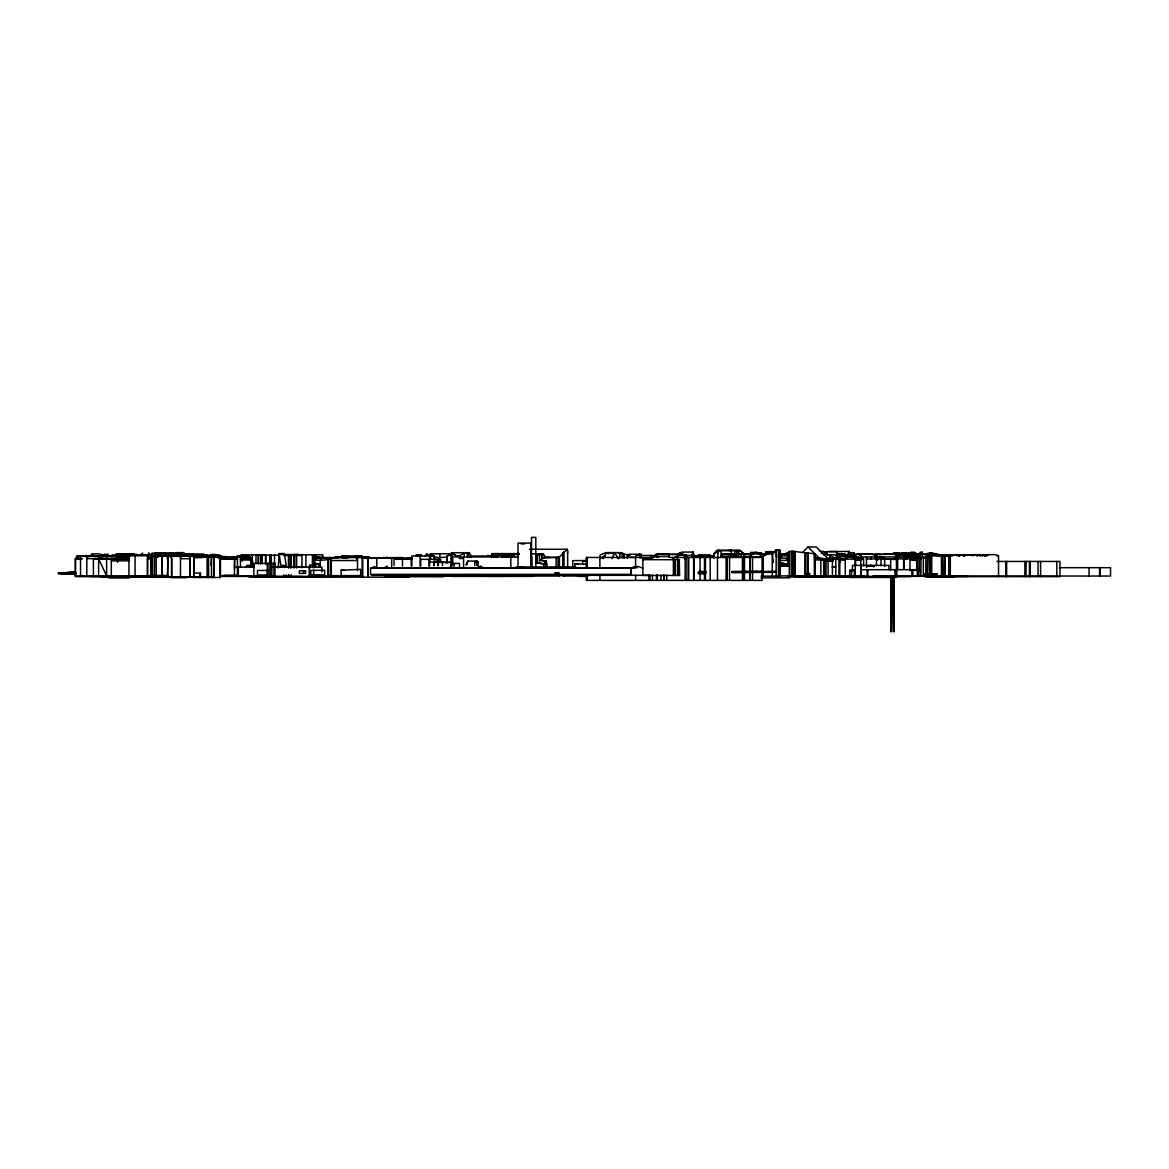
<?xml version="1.0" encoding="UTF-8"?>
<svg xmlns="http://www.w3.org/2000/svg" width="1169" height="1169" viewBox="0 0 1169 1169"><rect width="100%" height="100%" fill="white"/><g stroke="black" fill="none" stroke-linecap="round" stroke-linejoin="round"><path stroke-width="1.5" d="M855.255 565.387L855.24 576.361L855.124 570.034L849.79 570.034L849.79 576.361M892.137 577.471L890.895 631.611L891.041 577.471L891.056 631.611L891.362 579.269M902.614 553.127L905.931 553.069L893.145 553.258L899.341 552.922M713.908 558.241L713.908 553.653L717.138 550.453L740.357 550.511L744.317 554.676M226.552 556.634L210.741 556.342M451.716 566.731L451.877 563.911L454.58 563.926M211.019 565.255L211.516 556.502L220.444 557.964L220.444 577.486L193.659 577.486M440.07 553.77L439.807 557.584L433.845 557.233M176.198 555.436L181.166 555.48L180.45 558.709L189.743 558.709C187.8 555.231 194.463 554.764 194.317 556.765M567.579 552.513L567.666 551.753A8.972 7.394 28.1 0 0 567.36 549.255L529.499 549.269M180.45 577.238L180.523 555.889M357.115 557.598L357.319 556.21L362.098 556.181L362.317 576.039L312.707 575.922M362.098 556.181L361.893 557.598L361.893 556.605L359.263 556.079L341.509 556.079L344.534 556.283M879.643 554.617L882.113 554.603M330.564 575.674L360.651 575.586L360.651 569.361L341.143 570.282L344.636 570.282M107.753 556.502L108.22 554.311L104.216 554.311L102.404 556.035M540.94 560.229L543.337 553.828L530.931 553.828M329.453 558.782L329.731 557.584L331.411 557.73M309.157 567.71L309.741 565.212L313.482 565.212L314.066 567.71M312.897 567.71L313.482 565.212M168.57 555.889L168.745 555.158L160.825 555.143L160.255 555.889M466.84 564.905L467.878 561.076L475.535 561.076M158.458 556.415L159.349 553.185L170.046 553.872M169.856 553.185L169.169 555.596L170.791 553.171L173.027 553.171L171.653 554.72M877.744 560.126L878.693 556.912L879.862 556.459L885.05 559.089M789.572 576.712L789.572 551.476L789.44 576.712M107.84 556.079L108.147 554.632M450.956 566.731L451.848 563.926L450.43 566.731M207.541 555.962L207.556 555.786M147.513 555.816L147.513 575.82L147.513 558.767L147.864 557.715L151.254 557.715M506.352 557.335L506.82 555.889L502.977 556.605L505.198 557.335M656.452 557.233L657.358 554.501L679.92 554.574M567.316 549.313L563.268 552.995L563.268 567.535M81.158 559.206L76.058 559.352L76.979 556.678L80.266 556.649M278.31 567.929L279.113 553.551L284.403 553.551L283.599 555.129M192.9 556.546L207.308 556.444M450.752 566.731L451.862 563.926M168.351 556.093L167.401 558.373L168.351 556.093L170.601 556.093L171.697 558.373L171.697 577.238M120.626 556.839L121.488 554.793L129.54 554.88M147.513 558.767L151.955 558.767M165.647 556.283L166.159 555.07L174.912 555.07L176.198 556.283M842.454 554.544L837.136 554.384M655.414 555.436L656.101 553.96L668.273 553.96M417.786 556.429L418.56 554.778L421.439 554.895L421.439 556.444M921.026 554.91L922.297 552.221L920.178 552.221L918.834 554.837M415.667 556.444L416.456 554.778L421.439 554.895M848.08 555.056L849.264 552.659L853.852 552.659L853.034 554.398L849.746 554.398M603.394 558.621L606.258 552.616M368.308 558.241L369.039 556.722L335.781 556.751L332.946 558.066M611.957 558.621L614.836 552.616L618.167 558.826M680.694 554.296L681.79 552.075L693.144 552.075L694.401 555.918M691.507 555.918L693.144 552.075M908.167 557.16L909.438 555.509L909.307 557.16L907.392 555.728L906.676 557.16L906.676 554.296M907.422 557.16L908.138 555.728M908.035 557.16L908.518 556.21M452.315 555.114L453.543 552.703L469.266 552.703L470.902 555.553M469.266 552.703L467.439 556.298L467.439 553.098L464.21 553.098L458.423 556.386M490.848 556.254L492.207 553.609L519.182 553.609M896.93 557.16L897.412 556.21L894.796 557.16L905.04 557.16L904.017 555.48L898.333 555.48L897.383 554.179L895.089 557.16M895.586 557.16L897.383 554.179M938.839 556.049L939.481 554.807L956.257 554.88M829.055 551.739L849.264 551.417L847.306 555.173L844.003 555.421M465.846 564.905L467.878 561.076M245.782 567.593L246.878 565.562L253.571 565.562M677.406 558.826L678.21 554.018L681.746 554.018M476.148 562.041L476.791 560.915L478.106 562.041L478.106 565.664M160.387 555.889L160.825 555.143M877.218 559.323L878.693 556.912M601.991 558.534L603.438 556.196L605.498 556.196M809.576 573.497L805.397 573.877L809.576 573.497L809.576 576.025M425.238 556.064L426.729 553.668L429.71 556.064L429.607 566.059M697.045 557.116L698.229 554.866L710.401 554.866L709.846 555.699M896.331 552.952L898.859 553.448L895.059 553.448L897.807 553.448M120.1 556.839L121.488 554.793M854.597 554.223L913.997 554.194L913.983 556.751L911.805 556.751L914.509 555.962L912.492 556.678M731.239 553.887L730.698 554.676L736.616 554.676L736.616 550.467L740.357 550.511M914.421 557.072L918.936 557.072M904.163 559.03L905.712 556.839L920.865 556.882L914.801 556.473M234.954 557.277L237.775 555.874L243.24 558.563L246.191 558.563L247.726 556.576L249.903 556.576L249.903 560.156M249.903 556.576L248.369 558.68L246.191 558.563L247.726 558.563L247.726 556.576M739.714 553.887L737.975 556.152L720.995 556.137L722.72 553.887L773.483 553.901M904.411 555.933L905.274 554.822L907.392 555.728M909.014 557.16L909.774 556.181M497.483 557.233L496.664 556.327L493.742 557.233L487.648 555.421L496.591 557.116M772.271 553.361L776.727 549.956L772.271 553.361L772.271 576.2M775.778 552.221L765.783 552.075L765.783 553.741L763.313 556.78L737.975 556.97L763.182 556.985M492.675 556.429L493.669 555.217L512.943 555.217M502.392 557.394L504.175 555.217L502.392 557.35M559.293 567.754L559.293 557.16L563.268 552.995M75.897 559.133L76.745 556.006L129.467 555.889M476.791 560.915L474.804 562.041L474.804 565.635M495.744 557.35L496.664 556.327M438.375 565.562L438.375 561.646L434.532 561.646L434.064 565.767L433.918 562.041M437.761 565.767L438.375 561.646M803.103 551.841L807.998 546.96L816.196 546.96L828.061 558.709L828.061 575.879M892.502 554.223L883.706 554.311L892.795 554.018M697.659 556.692C689.184 555.421 696.008 559.03 697.659 556.093M142.662 553.112L140.952 554.691L152.335 554.647M312.707 567.184L312.707 560.199L315.893 557.292L323.725 557.993M892.488 554.398L899.969 554.223M317.851 557.292L314.578 560.185L312.707 560.199M156.208 575.484L156.208 557.701L159.408 556.239M779.416 557.73L781.74 555.859L778.656 555.859M651.454 557.978L656.028 555.859L658.293 557.35M320.218 567.213L320.218 560.258L322.688 557.102C302.596 560.185 323.009 561.149 328.416 559.25L328.416 575.922M789.557 551.505L787.994 552.689L787.906 566.424M558.461 568.192L558.461 558.256L559.293 557.16M384.309 567.754L387.348 566.088M861.685 559.133L862.78 558.358L863.599 559.133L863.599 565.942M845.45 558.694L848.256 556.692L858.601 557.043L859.785 558.183M554.837 573.219L559.191 573.38L554.837 573.219L554.837 574.286M477.23 567.754L480.401 566.088L482.812 567.769M945.268 554.807L944.041 555.67L947.548 555.845L946.758 554.807L946.656 555.918M824.057 555.012L826.395 553.434L829.946 555.976L829.946 561.339M819.25 558.271L824.7 560.36L824.7 576.112M819.688 557.978L818.505 558.168L824.7 560.36M896.126 553.448L896.959 552.893M468.243 557.277L470.186 556.035L487.619 556.035M168.102 555.48L167.401 577.238M788.739 555.67L782.572 555.67L778.715 558.11L786.459 558.081L789.002 556.473M549.401 557.379L544.783 557.321L559.308 557.321L541.554 557.964L544.783 557.321M884.129 557.277L880.403 558.183L884.129 557.277L884.129 558.855M704.293 571.393L705.798 571.612L705.798 573.76L698.375 573.76L698.375 572.299L699.88 571.393L704.936 571.831L699.88 571.393M536.03 555.933L541.715 554.208L541.715 560.229M93.403 576.039L93.403 558.592L129.043 558.504M219.889 559.133L237.643 559.089L233.873 558.694M446.704 556.327L451.965 553.507L446.704 556.327L446.704 563.487M239.06 556.926L241.545 555.523L246.82 555.596L251.613 558.358L251.613 561.953M713.908 553.653L716.465 552.206M209.426 556.035L212.188 554.486L215.14 554.486L220.605 557.043M717.152 551.344L719.622 550.511L717.138 550.453M705.798 571.612L698.375 572.299M118.274 557.145L119.121 556.59M239.411 557.277L242.231 555.874L247.726 558.563M650.169 558.534L655.59 555.859M861.173 569.712L916.306 569.683L911.908 570.151L917.329 570.282L917.329 576.361M908.021 553.448L913.983 552.075L918.629 554.822M916.35 570.151L917.329 570.282M636.272 555.962L640.027 554.223L640.027 557.35L641.533 554.267L628.79 554.267L627.242 557.335L636.272 557.35L635.863 555.962L639.648 554.223L639.648 557.774M519.343 567.842L522.002 566.614L524.676 567.842M750.016 554.822L755.32 552.411L760.288 554.88M751.126 554.837L756.445 552.411L761.311 554.837M172.647 554.091L175.876 552.63L183.124 552.616L188.91 555.377L184.527 555.333L178.828 552.616M672.876 558.256L677.406 556.283M477.23 567.842L480.021 566.614L482.812 567.842M624.1 558.504L624.1 555.056L622.127 552.703L619.658 552.703L620.607 553.828L619.658 552.616L605.732 552.616L600.106 555.041L600.106 558.49M911.805 556.751L918.439 556.985L916.686 556.59M782.529 554.778L787 552.908M903.9 559.25L907.056 559.22L903.9 559.264L907.144 557.905L921.347 557.905M850.389 557.072L857.783 554.004L872.118 554.004L877.203 556.999M761.604 553.741L759.85 554.471L762.159 553.551L764.687 554.471L759.85 554.603L762.699 553.741M125.346 556.97L126.676 556.488L119.413 556.488M916.993 556.853L923.627 557.072M508.72 555.319L504.19 556.897L507.93 556.882M903.637 569.376L903.637 559.264L907.056 559.177M157.026 553.741L159.802 552.805L154.586 553.478M232.353 556.634L234.721 556.736L234.414 575.616M944.041 555.129L943.588 576.668M408.697 557.891L411.956 557.701M996.923 561.441L1059.962 561.441L1059.962 576.609L925.819 576.668L925.819 555.713L958.931 554.807L958.931 555.918M927.163 576.668L927.616 555.918M927.163 555.859L941.98 555.275M165.764 555.947L174.868 553.01L184.527 555.333M166.553 555.947L176.183 553.01M642.862 559.673L653.529 556.532L669.048 556.532M789.44 551.49L793.21 551.286L793.21 576.712M870.832 565.475L867.486 566.454L870.832 565.475L874.251 566.658M631.275 575.309L631.275 568.163L637.646 566.351L642.862 568.061M837.881 559.016L837.881 553.711L844.734 553.77L844.734 555.582L849.439 554.515L852.435 555.801M852.128 570.034L852.128 570.793L855.124 570.034L850.871 570.793M765.783 552.075L771.292 551.417L775.018 552.323M734.716 554.413L733.723 553.887L751.711 554.822M123.417 556.868C119.603 553.258 139.199 554.895 122.847 555.494M780.497 555.217L778.89 555.655L783.142 555.217L780.497 555.217L781.579 557.423M188.297 554.822L191.774 553.901L195.544 555.553L194.638 555.348M867.15 566.293L870.408 565.475L873.652 566.658M922.838 554.617L929.691 552.966L942.375 555.713M928.902 553.697L931.912 552.966L943.325 555.509M924.708 554.705L927.85 553.945M864.651 575.528L861.173 576.361L860.618 559.118M677.406 555.48L686.042 555.1L686.042 558.519M920.967 559.293L920.164 557.525L926.462 556.912M505.198 556.59L504.307 556.692M382.321 558.124L374.957 557.759L384.543 558.124M835.733 558.168L842.893 556.619L862.78 558.358M743.323 554.822L744.755 554.837M831.992 560.638L833.073 560.419M323.126 557.686L338.367 557.818C335.781 556.079 345.381 557.525 346.404 558.11M678.21 554.018L679.014 555.1L679.014 553.258L680.913 553.112L687.021 556.225M680.913 553.112L679.014 553.258M208.608 577.486L208.608 555.392L211.516 554.88L211.516 577.486M82.341 555.991L86.667 555.509M328.416 559.25L331.295 558.811L331.295 575.922M761.136 576.142L779.767 576.2L779.767 550.058L778.437 549.693L776.158 550.088L776.158 576.2M191.935 555.494L194.171 555.494M187.551 555.889L192.227 555.187M99.38 557.131L107.665 555.918L89.239 555.816M439.807 557.496L447.128 557.204M555.626 558.241L558.461 558.256M187.946 555.538L185.842 555.523M887.432 558.84L884.655 559.191L896.433 559.352L896.535 576.361L895.089 569.712L895.089 576.361M288.48 567.739L288.48 555.348L290.57 555.348L294.077 555.392L294.077 567.754M774.156 552.323L775.018 552.236M915.97 556.298L918.615 556.02L915.897 555.976M916.847 559.732L909.979 559.776L916.058 560.477M129.686 554.515L133.982 554.398M778.934 550.073L779.767 550.058M209.456 556.692L207.103 556.824L207.103 577.486M358.415 556.049L354.835 556.049M924.635 576.478L924.635 574.242L929.209 573.95L937.231 573.95L937.231 576.478M924.635 574.242L937.231 573.95M763.182 576.2L763.313 553.741L765.783 553.755M329.307 557.671L330.637 557.598L331.295 560.535L357.495 560.535L356.823 557.598L355.493 557.671M433.524 556.999L434.24 556.488M507.594 557.014L509.45 556.941M75.196 572.678L67.334 572.649L67.334 573.526L75.59 573.57L66.326 573.497L66.326 572.635L75.444 572.591M66.326 573.497L68.197 573.438L68.197 572.562M909.438 555.509L911.382 555.45L912.492 557.16M759.85 554.354L766.718 554.603M159.671 553.463L171.653 553.244M67.334 573.526L75.196 573.541M895.98 553.229L899.297 553.185M546.011 564.481L546.011 561.193L539.508 560.024L546.493 561.573L546.493 565.168M878.533 558.914L875.756 558.972M732.115 571.612L758.199 571.393L758.199 572.269L734.936 572.489L732.115 572.489L732.115 571.612L775.544 571.393L775.544 572.269L732.115 572.489M128.911 558.504L98.605 558.504M76.014 573.687L58.45 573.584L58.45 572.722L75.707 572.752M58.45 573.584L75.707 573.614M173.217 553.302L170.835 553.332L171.448 554.004M730.698 550.467L736.616 550.467M958.668 555.918L959.135 554.793L959.135 555.918M939.861 555.918L939.861 555.056L963.68 554.88L964.396 555.918M815.261 559.951L820.828 559.893L820.828 576.112M907.144 557.905L909.979 559.264L916.978 559.191M958.668 554.807L976.963 554.617L982.033 555.713M939.861 555.056L995.14 554.617L998.531 555.728L998.531 576.668M913.705 569.771L917.855 570.326M168.204 575.484L150.713 575.484L150.713 556.254L152.657 556.254M150.713 556.254L155.725 556.225L156.208 557.701M837.676 554.515L836.536 551.461L827.17 551.52L827.17 555.509M855.05 565.942L855.05 559.133L855.635 560.272L861.188 560.229M634.46 568.134L631.275 568.163M76.745 558.124L77.373 556.006M885.152 554.179L892.035 554.15M984.897 555.918L987.937 555.48M984.152 555.918L985.642 555.918M896.375 556.123L895.586 556.137L896.258 557.16L897.018 556.254L896.272 557.16L896.214 554.223M922.823 556.912L923.335 558.241L926.096 558.227M574.856 567.476L574.856 563.999L587.233 563.999M814.472 576.712L814.472 553.653L807.238 553.054L807.238 576.712M175.876 552.63L181.487 555.377L174.868 553.01M190.182 555.465L192.154 555.494M925.819 555.713L927.616 555.713M857.783 554.004L862.371 556.999L896.404 556.912M93.403 558.636L98.357 558.636L86.798 558.592M246.191 558.68L247.726 558.68L246.279 558.563M328.752 558.358L331.295 558.811M920.967 576.127L920.967 557.335L917.621 557.087L917.709 576.361M110.792 558.504L117.061 558.504M788.49 558.914L786.459 559.045M521.228 543.906L524.662 543.906M727.98 550.497L731.999 550.453M820.039 551.359L823.487 551.359M750.483 552.426L757.76 552.426M898.859 553.039L897.982 552.776L899.151 552.674M451.19 565.562C451.629 545.017 448.779 555.611 459.695 556.312M902.117 552.922L910.914 552.922M897.222 552.966L898.581 552.966M158.253 553.332L175.803 553.434M821.339 553.434L826.395 553.434M453.528 553.77L430.616 553.799L429.724 555.129L430.82 553.668L434.24 556.064L434.24 560.039M864.373 553.755L867.544 554.062M155.492 553.974L159.554 553.974L158.999 556.298L158.999 553.974M519.284 554.033L513.761 554.427L519.226 554.427M763.313 553.901L768.881 553.755L768.881 552.075M788.125 553.916L781.345 553.916L782.193 555.217M876.808 554.121L880.681 554.311M133.982 554.164L130.899 554.457M668.361 554.223L679.057 554.223M115.468 554.457L137.197 554.398M280.633 554.53L298.738 554.53L301.909 555.465L301.909 567.798M183.825 554.647L191 554.647M205.028 554.764L206.665 554.764M298.738 554.778L322.849 554.778L322.849 558.373M416.456 554.778L418.56 554.778M135.268 554.895L141.844 554.895M241.004 554.895L265.48 554.895L265.48 563.677M686.042 555.1L683.514 554.632L685.443 555.436M704.337 556.123L699.632 555.056L702.744 555.991M855.708 554.983L839.81 554.983L839.81 557.759L837.691 557.467M912.887 555.027L916.131 555.027L916.131 557.613M116.915 555.217L111.976 555.217L114.153 555.874M159.905 555.202L151.619 553.419L154.001 553.098L160.241 555.202M177.323 555.29L174.225 556.049M207.921 555.348L188.91 555.348L185.374 553.901L203.874 554.062L205.452 556.152M262.806 555.129L279.099 555.129M491.491 555.26L496.299 556.795L491.491 555.421M627.724 555.143L629.536 555.143M855.708 555.246L846.254 555.246L850.974 555.889M936.077 555.129L964.147 555.217L959.822 555.114M165.647 555.494L197.123 555.494M288.728 567.827L288.728 555.48L283.599 555.421M301.909 555.465L294.077 555.392M657.431 555.436L641.62 555.436L640.261 557.788L652.127 557.788M691.507 555.407L685.195 555.407L687.138 556.225M783.712 555.421L789.236 555.421M913.617 556.064L918.469 555.421M107.84 555.596L116.009 555.903M128.911 555.816L208.097 555.509M996.909 555.918L998.531 555.728M237.775 555.874L242.231 555.874M434.24 556.064L411.824 555.918L411.824 566.015M693.027 555.976L698.302 555.976M129.803 556.108L119.165 556.108L121.269 556.707M180.64 556.137L189.933 556.137M691.8 556.093L713.485 556.093M180.45 556.4L151.152 556.269L151.152 575.484M192.87 556.444L207.308 556.517M714.42 556.473L709.773 555.933L713.821 556.386M129.73 556.59L116.462 556.59M234.721 556.736L193.718 557.496L193.718 577.486M348.187 556.619L350.671 556.634M352.41 556.634L357.115 556.605M697.045 556.634L709.218 556.634M116.827 556.97L128.473 556.97M518.525 556.941L452.754 556.955L452.754 564.028M852.406 556.955L858.601 557.043M905.712 556.839L914.582 556.839M233.844 557.365L242.451 557.365L242.451 560.813M387.304 557.481L382.453 558.124L387.304 557.613L388.064 558.373L383.783 557.481M653.705 557.452L586.356 557.452L586.356 568.032M670.056 557.452L762.086 557.452L762.086 580.394L586.356 580.394L586.356 575.09M921.567 557.321L916.847 557.321L916.847 570.662M321.212 557.584L356.823 557.598M357.319 556.21L357.524 557.598L377.587 557.745M385.945 557.613L403.159 557.613M837.691 557.628L839.4 557.628M845.406 557.73L847.291 557.73L847.291 555.246M406.607 557.803L411.883 557.891M828.865 558.037L839.634 558.037M876.136 557.818L879.307 557.818M374.051 558.066L409.325 558.066M219.991 558.402L234.487 558.402L234.458 569.04M376.769 566.746L376.813 557.964L362.01 557.861L367.987 558.3L367.987 577.165M459.227 558.519L463.567 558.519L463.567 566.702M81.932 558.592L75.532 558.592L75.532 576.039M168.044 576.638L75.327 576.638L75.327 558.899L81.932 558.928M128.911 558.84L98.605 558.84L106.613 575.864L106.613 555.889M829.113 558.797L836.156 558.782M866.463 558.972L906.998 558.855M76.745 559.133L75.327 558.899M863.599 559.133L832.416 559.133L832.416 576.127M896.433 559.352L884.655 559.191L889.054 558.84M411.824 559.279L394.026 559.279L394.026 565.518M675.01 575.44L675.01 559.703L642.862 559.673L642.862 575.44L679.598 575.44L679.218 559.615M845.275 560.126L844.588 559.235L838.962 559.235L839.78 560.126L845.275 560.126L845.275 576.127M778.744 560.272L789.06 560.477M587.057 560.506L572.752 560.638L572.752 567.462M111.303 560.842L128.911 560.842M582.644 564.203L582.644 560.799L586.955 560.799M826.994 561.018L833.132 561.018M429.607 562.041L452.447 562.406L440.012 562.406M475.783 560.915L478.106 562.041M437.761 562.304L433.918 562.304L434.532 561.646M318.684 567.184L318.684 563.969L315.148 563.429L315.148 566.994M546.727 564.364L535.84 562.64L546.727 564.364L546.727 567.696M779.46 564.554L788.885 564.554M778.627 565.533L788.651 565.913M778.949 565.913L789.557 565.913M275.036 566.936L305.869 566.936M515.865 566.965L575.849 566.965M235.992 567.14L253.878 567.14M272.64 567.14L321.913 567.14L321.913 571.787M1059.406 567.681L1110.55 567.681L1110.55 576.039L895.322 576.01M631.596 568.09L370.544 568.09L370.544 574.344L631.596 574.344M916.905 570.063L920.076 570.107L920.076 576.361L844.033 576.405M269.045 570.457L257.472 570.457L257.472 575.031L270.813 574.87L270.813 563.283M66.326 572.635L75.649 572.635L67.334 572.649M193.659 573.102L200.527 573.102L200.527 577.486M462.982 574.71L478.106 574.71M465.846 574.929L477.58 574.929M224.229 575.309L236.27 575.309M371.377 575.309L648.853 575.309M515.471 575.557L521.622 575.557M559.293 575.543L564.861 575.543M81.552 575.806L109.652 575.762M128.911 575.82L168.482 575.82M219.699 575.616L237.643 575.616M447.245 575.63L459.899 575.63M463.538 575.776L471.677 575.776M490.848 575.762L534.087 575.732M787.891 575.776L815.626 575.747M849.717 575.762L819.25 575.879M75.342 576.039L155.988 575.835M241.004 575.966L265.48 575.966M425.238 576.01L493.435 575.879M500.683 575.864L516.333 575.864M524.297 576.01L559.6 575.981M563.195 575.937L588.299 575.996M777.896 575.922L850.827 575.981M873.068 575.849L887.037 575.849M93.052 576.098L108.965 576.229M127.465 576.156L150.158 576.083M236.576 576.288L251.613 576.288M394.026 576.127L452.447 576.127M487.648 576.302L505.826 576.302M506.966 576.171L530.901 576.171M789.207 576.185L863.599 576.127M883.72 576.156L959.369 576.302M90.627 576.522L108.366 576.522M128.21 576.39L153.095 576.507M221.642 576.434L322.849 576.317M385.171 576.361L407.806 576.361M452.754 576.405L531.778 576.405M578.363 576.419L587.057 576.419M923.978 576.551L967.976 576.449M262.806 576.595L301.909 576.595M408.697 576.682L443.489 576.755M787.906 576.712L815.261 576.712L814.472 553.653M837.267 576.741L850.009 576.741M895.235 576.624L910.607 576.624M101.002 576.872L168.541 576.989M170.835 576.945L175.058 576.945M175.803 576.975L205.452 576.945M816.254 576.858L823.955 576.858M849.542 576.945L875.347 576.945M927.455 576.872L930.232 576.872M154.001 577.165L194.317 577.238M197.532 577.062L214.409 577.062M249.216 577.223L409.325 577.15M794.642 577.165L850.228 577.15M929.399 577.091L954.24 577.091M151.619 577.296L184.527 577.296M850.389 577.442L896.433 577.442M170.966 577.647L186.543 577.647M108.951 577.983L128.911 577.983M761.019 577.837L789.923 577.837M91.372 553.887L99.102 553.887L104.012 555.494M844.179 555.48L847.613 555.48M337.549 557.218L347.69 558.11M828.836 559.513L831.291 559.527M252.548 566.044L252.548 560.901L250.809 559.995L240.449 559.98L242.071 560.828L242.071 557.365M574.856 563.999L578.421 564.013M58.45 572.722L76.014 572.825M68.167 573.599L74.655 573.614M934.513 554.15L935.887 554.15M744.755 554.53L743.586 554.837M844.734 555.582L846.429 556.049M194.273 557.496L202.31 557.525M315.148 563.429L318.684 563.969M246.878 565.562L254.17 565.577M61.299 572.722L62.132 573.672L61.299 572.722L75.167 572.766M61.299 573.599L75.444 573.453M939.204 555.684L935.799 555.67M251.613 558.358L250.736 558.358M501.852 556.955L512.358 557.029M780.205 563.268L784.604 564.159L784.604 565.708M823.926 551.87L827.17 551.9M618.576 553.302L620.637 553.332M184.994 554.135L188.267 554.179M545.865 565.036L545.865 561.383L546.23 565.036M74.816 573.365L70.257 573.234L70.257 572.372L74.816 572.503M70.257 572.372L75.225 572.445M70.257 573.234L75.225 573.321M674.601 575.44L674.601 559.513L679.598 559.776M814.618 553.58L814.618 576.712M758.988 552.689L765.768 554.851M122.438 555.275L126.647 555.392M219.991 558.724L234.487 559.103L234.487 556.619M823.78 576.112L823.78 560.346L815.801 558.081L818.768 558.197M911.908 570.151L916.306 570.282M779.343 554.457L781.345 554.515M903.637 559.264L906.954 559.366M784.457 564.159L788.856 565.007M582.644 560.799L585.742 560.915M875.596 557.613L879.117 557.745M630.193 555.143L622.449 553.799M315.893 557.292L325.011 558.154L323.053 557.54M913.997 556.605L912.361 555.962M826.015 575.879L826.015 558.899L819.25 558.095L807.998 546.96M939.481 554.807L940.49 554.88M344.183 556.283L348.552 556.59M848.256 556.692L852.61 557.043L854.057 558.446M918.834 555.626L910.885 552.075M828.061 558.709L826.015 558.899M367.987 558.3L362.726 557.861L362.726 577.165M241.545 555.523L247.141 558.344L247.141 555.947L249.012 555.947L250.531 558.344M918.439 556.999L917.081 556.882L917.081 554.194L935.142 554.194L935.142 555.085M722.72 553.887L731.239 554.676L731.239 550.467L717.868 550.497L717.868 558.241M118.624 554.398L121.781 554.72L118.39 554.457M896.404 554.238L897.704 554.238L899.209 556.166M793.21 551.286L808.217 553.244L808.217 576.712M920.967 557.306L919.345 557.087L919.345 570.94M882.683 575.776L886.248 576.361M220.444 557.964L217.975 557.525M211.019 556.298L216.835 557.321M318.786 557.102L325.23 558.256M776.801 550.263L775.807 549.956M807.238 553.054L808.217 553.244M546.011 561.193L544.856 560.959L546.23 561.383M946.174 555.041L945.94 555.626M941.06 555.041L944.216 555.713M89.239 556.546L77.914 556.166L77.914 559.352L76.979 556.678M778.744 561.792L788.49 564.729M211.75 555.991L216.207 557.175M121.269 556.444L119.165 555.859M142.706 576.858L140.09 575.996L140.09 576.858M150.743 576.858L149.135 576.858M916.671 555.874L913.617 555.421M984.897 555.494L985.642 555.728M96.589 575.557L99.555 576.522M285.426 575.469L288.728 576.595L288.728 574.9M609.911 552.616L613.053 553.785M605.732 552.616L608.757 553.741M637.339 567.769L634.723 566.585L631.596 567.944L371.377 567.944L374.46 566.585L376.929 567.725M848.519 554.515L851.31 555.801M815.392 557.35L820.828 559.893M212.188 554.486L217.682 557.058M818.768 557.978L823.78 560.346M178.842 552.63L184.527 555.377M760.259 552.718L764.555 554.837M655.999 556.006L658.6 557.306M456.728 555.947L451.395 552.879M679.759 553.112L684.07 555.26M222.87 556.853L218.793 554.764L215.797 554.764L219.407 556.868M750.717 553.887L751.711 554.413M838.275 557.394L834.549 554.764L829.771 554.764L834.841 558.329M739.802 550.467L744.317 554.048M515.003 556.839L512.913 555.012L509.932 555.012L512.241 557.029M155.725 553.112L157.084 554.354L157.084 552.908M148.595 552.82L149.632 553.799M715.925 551.14L717.868 553.01M775.456 551.096L776.727 557.16M494.458 556.327L495.13 557.175M909.92 556.795L910.607 557.803M543.337 553.828L545.09 556.707M506.82 555.889L507.682 557.335M470.186 556.035L470.902 557.423M492.207 553.609L493.435 556.006M906.691 554.837L907.889 557.16M904.017 555.48L904.864 557.16M844.734 553.77L845.611 555.596M170.601 556.093L171.565 558.373L171.565 577.238M862.371 559.352L861.056 556.123L861.115 559.352M840.087 562.61L838.962 559.235L838.962 576.127M503.751 555.874L504.19 557.335M168.745 555.158L168.92 555.889M309.741 565.212L310.311 567.71M284.403 553.551L286.186 565.46L280.896 565.46L279.113 553.551M772.271 553.901L773.381 562.479M174.912 555.07L174.955 556.283M893.715 615.362L894.08 631.611L894.08 577.471M892.225 577.471L893.423 631.611L893.423 577.471L894.08 631.611M896.535 569.712L896.535 576.361M703.022 556.561L707.187 556.093M1100.087 567.681L1100.087 576.039M1099.576 567.681L1099.576 576.039M1089.099 567.681L1089.099 576.039M1056.805 561.441L1056.805 576.609M1040.585 561.441L1040.585 576.609M1038.057 561.441L1038.057 576.609M1030.254 561.441L1030.254 576.609M1029.465 561.441L1029.465 576.609M1026.075 561.441L1026.075 576.609M1024.877 561.441L1024.877 576.609M1006.626 561.441L1006.626 576.609M1005.851 561.441L1005.851 576.609M984.707 555.918L984.707 554.676L982.457 554.676L982.457 555.918M980.338 555.918L980.221 554.691L976.919 554.676L976.919 555.918M979.461 554.676L979.461 555.918M977.226 554.691L977.226 555.918M972.842 555.918L972.842 554.793L964.995 554.793L964.995 555.918M963.68 554.88L963.68 555.918M963.241 554.895L963.241 555.918M959.778 554.793L959.778 555.918M956.768 554.895L956.768 555.918M952.355 554.939L952.355 555.918M951.873 554.939L951.873 555.918M950.309 555.085L950.309 576.668M948.775 555.085L948.775 576.668M947.854 555.027L947.854 555.918M947.431 555.056L947.431 555.918M946.408 554.924L946.408 555.918M945.969 554.939L945.969 555.918M945.078 555.056L944.961 576.668M944.771 555.041L944.757 576.668M942.126 555.056L941.98 576.668M941.44 555.465L941.44 576.668M932.657 574.242L932.657 576.478M931.722 555.509L931.722 576.668M931.211 555.684L931.211 576.668M929.706 555.684L929.706 576.668M929.194 555.845L929.194 576.668M923.335 558.241L923.335 576.127M922.297 552.221L922.297 555.275M920.208 554.194L920.208 556.386M918.03 570.063L917.855 576.361M912.857 570.282L912.857 576.361M911.908 569.683L911.908 576.361M910.286 554.194L910.286 556.137M909.979 559.264L909.979 570.677M908.401 554.296L908.401 557.934M908.167 554.238L908.167 557.934M903.9 559.177L903.9 569.376M897.66 558.855L897.66 569.522M890.895 577.471L890.895 631.611M890.676 559.191L890.676 570.136M888.937 569.683L888.937 565.387L852.435 565.387L852.435 570.793M884.655 558.84L884.655 566.483M881.981 557.277L881.981 558.855M881.002 558.972L881.002 565.679M877.188 554.238L877.203 558.84M876.969 554.223L876.969 556.912M876.429 558.972L876.429 565.679M875.113 554.238L875.084 557.189M871.022 556.999L871.022 558.972M867.851 569.712L867.851 576.361M867.15 569.712L867.15 576.361M866.463 556.999L866.463 567.213M861.319 565.387L861.319 576.361M861.115 555.962L861.115 559.542M855.635 560.272L855.635 565.548M854.919 570.034L854.919 576.361M854.349 570.034L854.349 576.361M853.852 552.659L853.852 556.152M851.543 570.034L851.543 576.361M849.264 551.417L849.264 552.659M846.254 554.983L846.254 557.73M839.78 560.126L839.78 576.127M836.536 551.461L836.536 556.59M835.791 559.133L835.791 576.127M805.646 573.497L805.646 576.025M805.397 552.893L805.397 576.712M805.163 552.791L805.163 576.712M794.891 551.49L794.891 576.712M794.818 551.461L794.818 576.712M791.808 551.271L791.808 576.712M787.146 564.671L787.146 565.708M786.956 564.671L786.956 565.708M783.858 564.013L783.858 565.708M779.606 550.073L779.606 576.2M779.445 550.453L779.445 576.2M778.437 549.693L778.437 576.2M774.492 571.393L774.492 572.269M763.123 571.393L763.123 572.269M760.858 571.393L760.858 572.269M760.566 571.393L760.566 572.269M758.754 571.393L758.754 572.269M755.934 571.393L755.978 572.269M752.515 557.452L752.515 580.394M750.074 557.452L750.074 580.394M749.767 557.452L749.767 580.394M744.492 557.452L744.492 580.394M742.987 557.452L743.031 580.394M742.447 557.452L742.447 580.394M741.044 553.741L741.044 556.78M738.779 550.453L738.779 554.676M737.668 550.467L737.668 554.676M734.936 571.612L734.936 572.489M734.716 550.482L734.716 554.676M729.558 557.452L729.558 580.394M726.884 557.452L726.884 580.394M726.87 557.452L726.738 580.394M726.095 557.452L726.095 580.394M720.995 550.497L720.995 556.137M717.474 557.452L717.474 580.394M710.197 557.452L710.197 580.394M705.433 557.452L705.433 580.394M704.483 557.452L704.483 580.394M701.4 554.983L701.4 556.692M700.07 557.452L700.07 580.394M693.991 557.452L693.991 580.394M693.612 557.452L693.597 580.394M688.716 557.452L688.716 580.394M686.89 557.452L686.89 580.394M685.136 557.452L685.136 580.394M684.435 555.48L684.435 558.826M677.874 559.746L677.874 575.44M677.494 559.586L677.494 575.44M673.373 559.673L673.373 575.44M666.71 575.09L666.71 580.394M664.065 575.09L664.065 580.394M663.744 575.09L663.744 580.394M661.113 575.09L660.938 580.394M657.358 575.09L657.358 580.394M656.803 575.09L656.803 580.394M656.408 575.09L656.408 580.394M652.434 575.09L652.434 580.394M649.73 575.09L649.73 580.394M649.467 575.09L649.467 580.394M649.277 575.09L649.277 580.394M635.6 557.452L635.6 568.032M635.6 575.09L635.6 580.394M630.734 568.09L630.734 574.344M627.242 555.027L627.242 558.534M622.741 553.843L622.741 555.143M622.127 552.703L622.127 558.008M619.658 552.616L619.658 558.008M599.902 557.452L599.902 568.032M599.902 575.09L599.902 580.394M587.233 557.452L587.233 568.032M587.233 575.09L587.233 580.394M586.706 557.452L586.706 568.032M586.706 575.09L586.706 580.394M567.666 551.753L567.666 567.71M563.984 551.563L563.984 567.652M563.984 574.812L563.984 575.543M563.516 574.812L563.516 575.543M563.268 574.812L563.268 575.543M563.166 574.812L563.166 575.543M562.815 552.966L562.815 567.535M562.815 574.812L562.815 575.543M559.381 557.569L559.381 567.915M559.381 574.812L559.381 575.543M559.103 573.234L559.191 574.286M558.314 557.861L558.314 568.032M557.306 573.38L557.262 574.286M556.108 557.964L556.108 566.98M555.143 573.409L555.143 574.286M545.616 561.588L545.616 565.182M544.666 561.354L544.666 564.612M543.76 564.364L543.76 567.696M539.464 554.208L539.464 563.297M536.995 555.392L536.995 562.26M536.878 555.465L536.878 562.318M536.191 555.728L536.191 562.494M535.84 567.652L535.84 537.389L531.5 537.389L531.5 567.623M531.778 557.043L531.778 567.608M531.033 568.076L531.033 543.088L518.028 543.088L518.028 568.076M510.824 556.955L510.824 567.608M476.762 562.041L476.762 565.664M464.21 553.098L464.21 556.619M459.505 566.804L459.505 563.4L453.923 563.4L453.923 566.731M451.702 552.879L451.702 563.458M451.555 553.507L451.555 562.157M447.128 556.327L447.128 562.333M442.452 562.041L442.452 565.562M440.669 562.041L440.669 559.352L420.708 559.352L420.708 566.059M438.989 559.352L438.989 562.041M437.177 559.352L437.177 562.041M434.663 556.722L434.663 560.229M432.033 554.53L432.048 556.064M430.645 555.918L430.645 559.352M428.994 559.352L428.994 566.059M420.124 555.918L420.124 566.03M419.335 554.895L419.335 556.444M411.196 559.279L411.196 566.015M402.487 559.279L402.487 566.015M391.688 558.066L391.688 566.746M367.84 558.3L367.84 577.165M357.524 557.598L357.495 570.633M341.202 569.946L341.143 575.586M328.153 558.855L328.153 575.922M315.791 554.778L315.791 558.373M315.63 563.429L315.63 566.775M314.826 554.778L314.826 560.17M314.636 554.778L314.578 567.243M314.256 554.778L314.256 560.17M313.628 570.326L313.628 574.841M313.248 554.778L313.248 565.548M312.883 554.778L312.883 565.548M312.474 554.778L312.474 565.548M309.186 567.14L309.186 576.434M305.913 554.778L305.913 567.345M303.575 570.808L303.575 573.409M298.241 554.53L293.916 554.53M296.634 555.465L296.634 567.798M296.21 555.348L296.21 567.739M293.828 555.421L293.828 567.769M291.329 555.421L291.329 567.769M291.286 574.9L291.286 576.595M290.745 555.392L290.745 567.769M290.57 555.348L290.57 567.739M288.875 574.9L288.875 576.595M286.186 574.9L286.186 576.595M283.775 574.9L283.775 576.595M275.314 567.14L275.314 563.4L253.878 563.4L253.878 576.434M274.963 567.14L274.963 576.434M274.598 555.129L274.467 564.072M273.955 563.4L273.955 576.434M271.895 563.4L271.895 576.434M271.281 555.129L271.354 564.072M270.2 555.129L270.2 564.072M269.834 555.129L269.834 564.072M269.089 563.283L269.089 574.87M267.482 570.457L267.482 575.031M267.321 563.283L267.321 574.87M265.816 555.129L265.816 564.072M262.207 554.895L262.207 563.677M260.935 554.895L260.935 563.677M260.599 554.895L260.599 563.677M258.539 554.895L258.539 563.677M258.217 554.895L258.217 563.677M255.982 554.895L255.982 563.677M252.343 554.895L252.343 567.184M250.809 559.995L250.809 567.257M240.449 557.365L240.449 567.243M238.33 567.14L238.33 576.434M237.409 559.235L237.409 575.616M219.757 557.964L219.757 577.486M199.972 573.102L199.972 577.486M193.806 556.064L193.806 577.238M190.021 556.064L190.021 577.238M189.743 558.709L189.743 577.238M167.708 556.269L167.708 575.484M162.418 575.484L161.863 556.239L161.863 575.484M154.513 556.239L154.513 575.484M152.554 556.239L152.554 575.484M148.916 576.858L147.879 576.858M147.966 555.816L147.966 558.957M146.257 576.858L144.284 575.996L144.284 576.858M135.078 555.816L135.078 575.82M128.941 554.691L128.911 575.835M117.558 558.84L117.558 562.245M111.303 558.84L111.303 575.864M98.605 555.889L98.605 575.864M93.403 556.035L93.403 555.275L84.446 556.035M86.798 555.918L86.798 576.039M80.529 555.918L80.529 576.039M71.572 572.459L71.572 573.321M68.533 572.635L68.533 573.497M61.752 572.678L61.752 573.541M669.472 554.501L668.58 557.233L669.472 554.574M117.908 555.407L114.737 555.509L117.236 553.785L132.126 553.785L129.832 555.392L117.908 555.407M157.377 552.805L156.471 553.112L157.377 552.805M832.299 566.965L835.791 566.746L832.386 566.95M127.523 554.53L129.291 554.515L125.054 554.676L131.629 554.164L127.523 554.53M661.084 553.931L663.32 553.872L657.548 554.194L661.084 553.931M951.639 555.421L948.322 555.421L951.639 555.421M324.661 570.326L310.764 570.326L310.764 574.841L324.661 574.841L324.661 570.326M305.577 570.808L299.308 570.808L299.308 573.409L305.577 573.409L305.577 570.808M214.029 556.955L213.985 577.486L214.132 556.985M701.064 555.304L700.26 554.983L701.064 555.304M330.666 558.914L330.593 575.922L330.666 558.914"/></g></svg>
